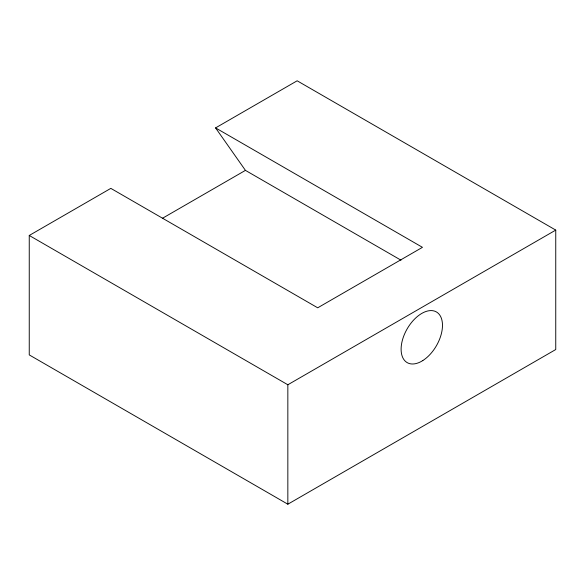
<?xml version="1.0" encoding="UTF-8"?>
<svg xmlns="http://www.w3.org/2000/svg" width="585" height="585" viewBox="0 0 585 585"><rect width="100%" height="100%" fill="white"/><g stroke="black" fill="none" stroke-linecap="round" stroke-linejoin="round"><path stroke-width="0.88" d="M29.25 235.47L110.828 188.37L317.706 307.805L422.458 247.331L215.572 127.896L297.158 80.796L555.75 230.095L555.75 349.53L287.842 504.204L29.25 354.905L29.25 235.47L287.842 384.769L555.75 230.095M162.411 218.307L245.437 170.374L400.988 260.179M215.572 127.896L245.437 170.374M287.842 384.769L287.842 504.204M422.816 360.557A29.257 16.892 -60 0 0 439.181 314.306A29.257 16.892 -60 0 0 403.394 337.004A29.257 16.892 -60 0 0 422.816 360.557"/></g></svg>
